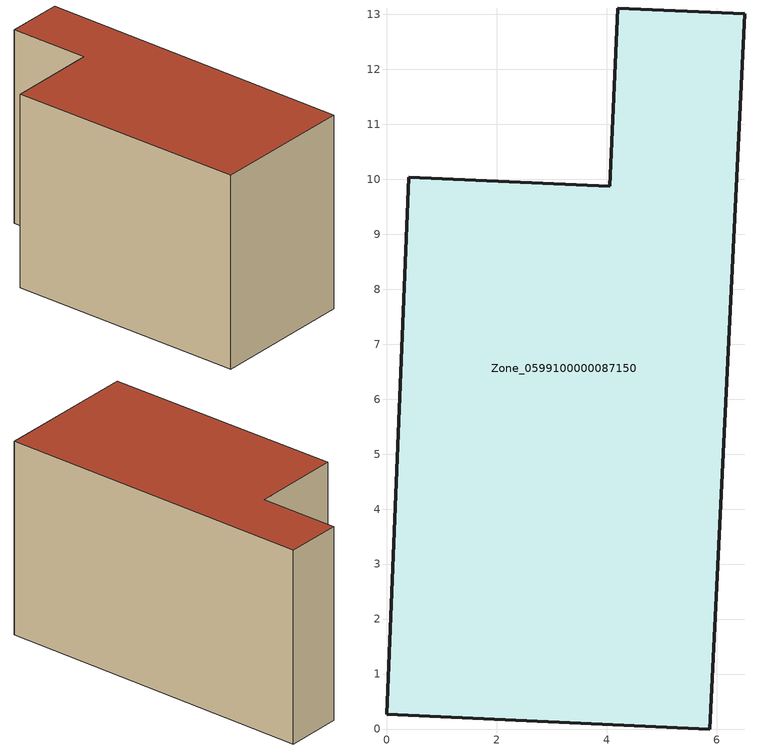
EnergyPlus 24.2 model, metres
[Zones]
Zone_0599100000087150
 floor ground (C_G): 5.87,0 0,0.27 0.4,10.04 4.05,9.88 4.2,13.12 6.51,13.01 z0.93
 wall outside (C_F): 0,0.27 5.87,0 6.51,13.01 4.2,13.12 4.05,9.88 0.4,10.04 0,0.27 z0.93:8.89
 roof outside (C_R): 0.4,10.04 0,0.27 5.87,0 6.51,13.01 4.2,13.12 4.05,9.88 z8.89
[BUILDING]
Pand.0599100000087150: North Axis=0; Terrain=City; Loads Convergence Tolerance Value=0.04; Temperature Convergence Tolerance Value=0.4; Solar Distribution=FullExterior; Maximum Number of Warmup Days=25; Minimum Number of Warmup Days=1
[Site:Location]
Rotterdam.The.Hague.AP_ZH_NLD Design_Conditions: Latitude=51.96; Longitude=4.45; Time Zone=1; Elevation=-4.5
[SITE:GROUNDTEMPERATURE:BUILDINGSURFACE]
18, 18, 18, 18, 18, 18, 18, 18, 18, 18, 18, 18
[MATERIAL] Thermal Absorptance=0.9; Solar Absorptance=0.7; Visible Absorptance=0.7
Name | Roughness | Thickness | Conductivity | Density | Specific Heat
G.TI.1975-1991 | MediumSmooth | 0.15 | 0.288461 | 540 | 1210
F.TI.1975-1991 | Rough | 0.3 | 0.230769 | 1920 | 840
R.TI.1975-1991 | MediumRough | 0.2 | 0.153846 | 1500 | 1000
[CONSTRUCTION]
C_G: G.TI.1975-1991
C_F: F.TI.1975-1991
C_R: R.TI.1975-1991
[ZONE]
Zone_0599100000087150: Type=1; Multiplier=1; Ceiling Height=Autocalculate; Volume=Autocalculate; Floor Area=autocalculate; Part of Total Floor Area=Yes
[ZONEINFILTRATION:DESIGNFLOWRATE]
Infil_Zone_0599100000087150: Zone or ZoneList or Space or SpaceList=Zone_0599100000087150; Schedule=AlwaysOn; Design Flow Rate Calculation Method=Flow/Area; Flow Rate per Floor Area=0.003; Constant Term Coefficient=1; Temperature Term Coefficient=0; Velocity Term Coefficient=0; Velocity Squared Term Coefficient=0
[HVACTEMPLATE:ZONE:IDEALLOADSAIRSYSTEM]
Zone_0599100000087150: Maximum Heating Supply Air Temperature=50; Minimum Cooling Supply Air Temperature=13; Maximum Heating Supply Air Humidity Ratio=0.0156; Minimum Cooling Supply Air Humidity Ratio=0.0077; Heating Limit=NoLimit; Cooling Limit=NoLimit; Dehumidification Control Type=ConstantSensibleHeatRatio; Cooling Sensible Heat Ratio=0.7; Dehumidification Setpoint=60; Humidification Control Type=None; Humidification Setpoint=30; Outdoor Air Method=None; Outdoor Air Flow Rate per Person=0.00944; Outdoor Air Flow Rate per Zone Floor Area=0; Outdoor Air Flow Rate per Zone=0; Demand Controlled Ventilation Type=None; Outdoor Air Economizer Type=NoEconomizer; Heat Recovery Type=None; Sensible Heat Recovery Effectiveness=0.7; Latent Heat Recovery Effectiveness=0.65
[ZONECONTROL:THERMOSTAT]
ThermostatControl_Zone_0599100000087150: Zone or ZoneList=Zone_0599100000087150; Control Type Schedule=DualSetpointControlType; Control 1=Thermostat_Zone_0599100000087150; Temperature Difference Between Cutout And Setpoint=0
[THERMOSTATSETPOINT:DUALSETPOINT]
Thermostat_Zone_0599100000087150: Heating Setpoint Temperature Schedule=HeatingSetpoint_Zone_0599100000087150; Cooling Setpoint Temperature Schedule=CoolingSetpoint_Zone_0599100000087150
[SCHEDULE:COMPACT]
HeatingSetpoint_Zone_0599100000087150: Through: 12/31, For: AllDays, Until: 24:00, 21
CoolingSetpoint_Zone_0599100000087150: Through: 12/31, For: AllDays, Until: 24:00, 24
DualSetpointControlType: Through: 12/31, For: AllDays, Until: 24:00, 4
AlwaysOn: Through: 12/31, For: AllDays, Until: 24:00, 1
